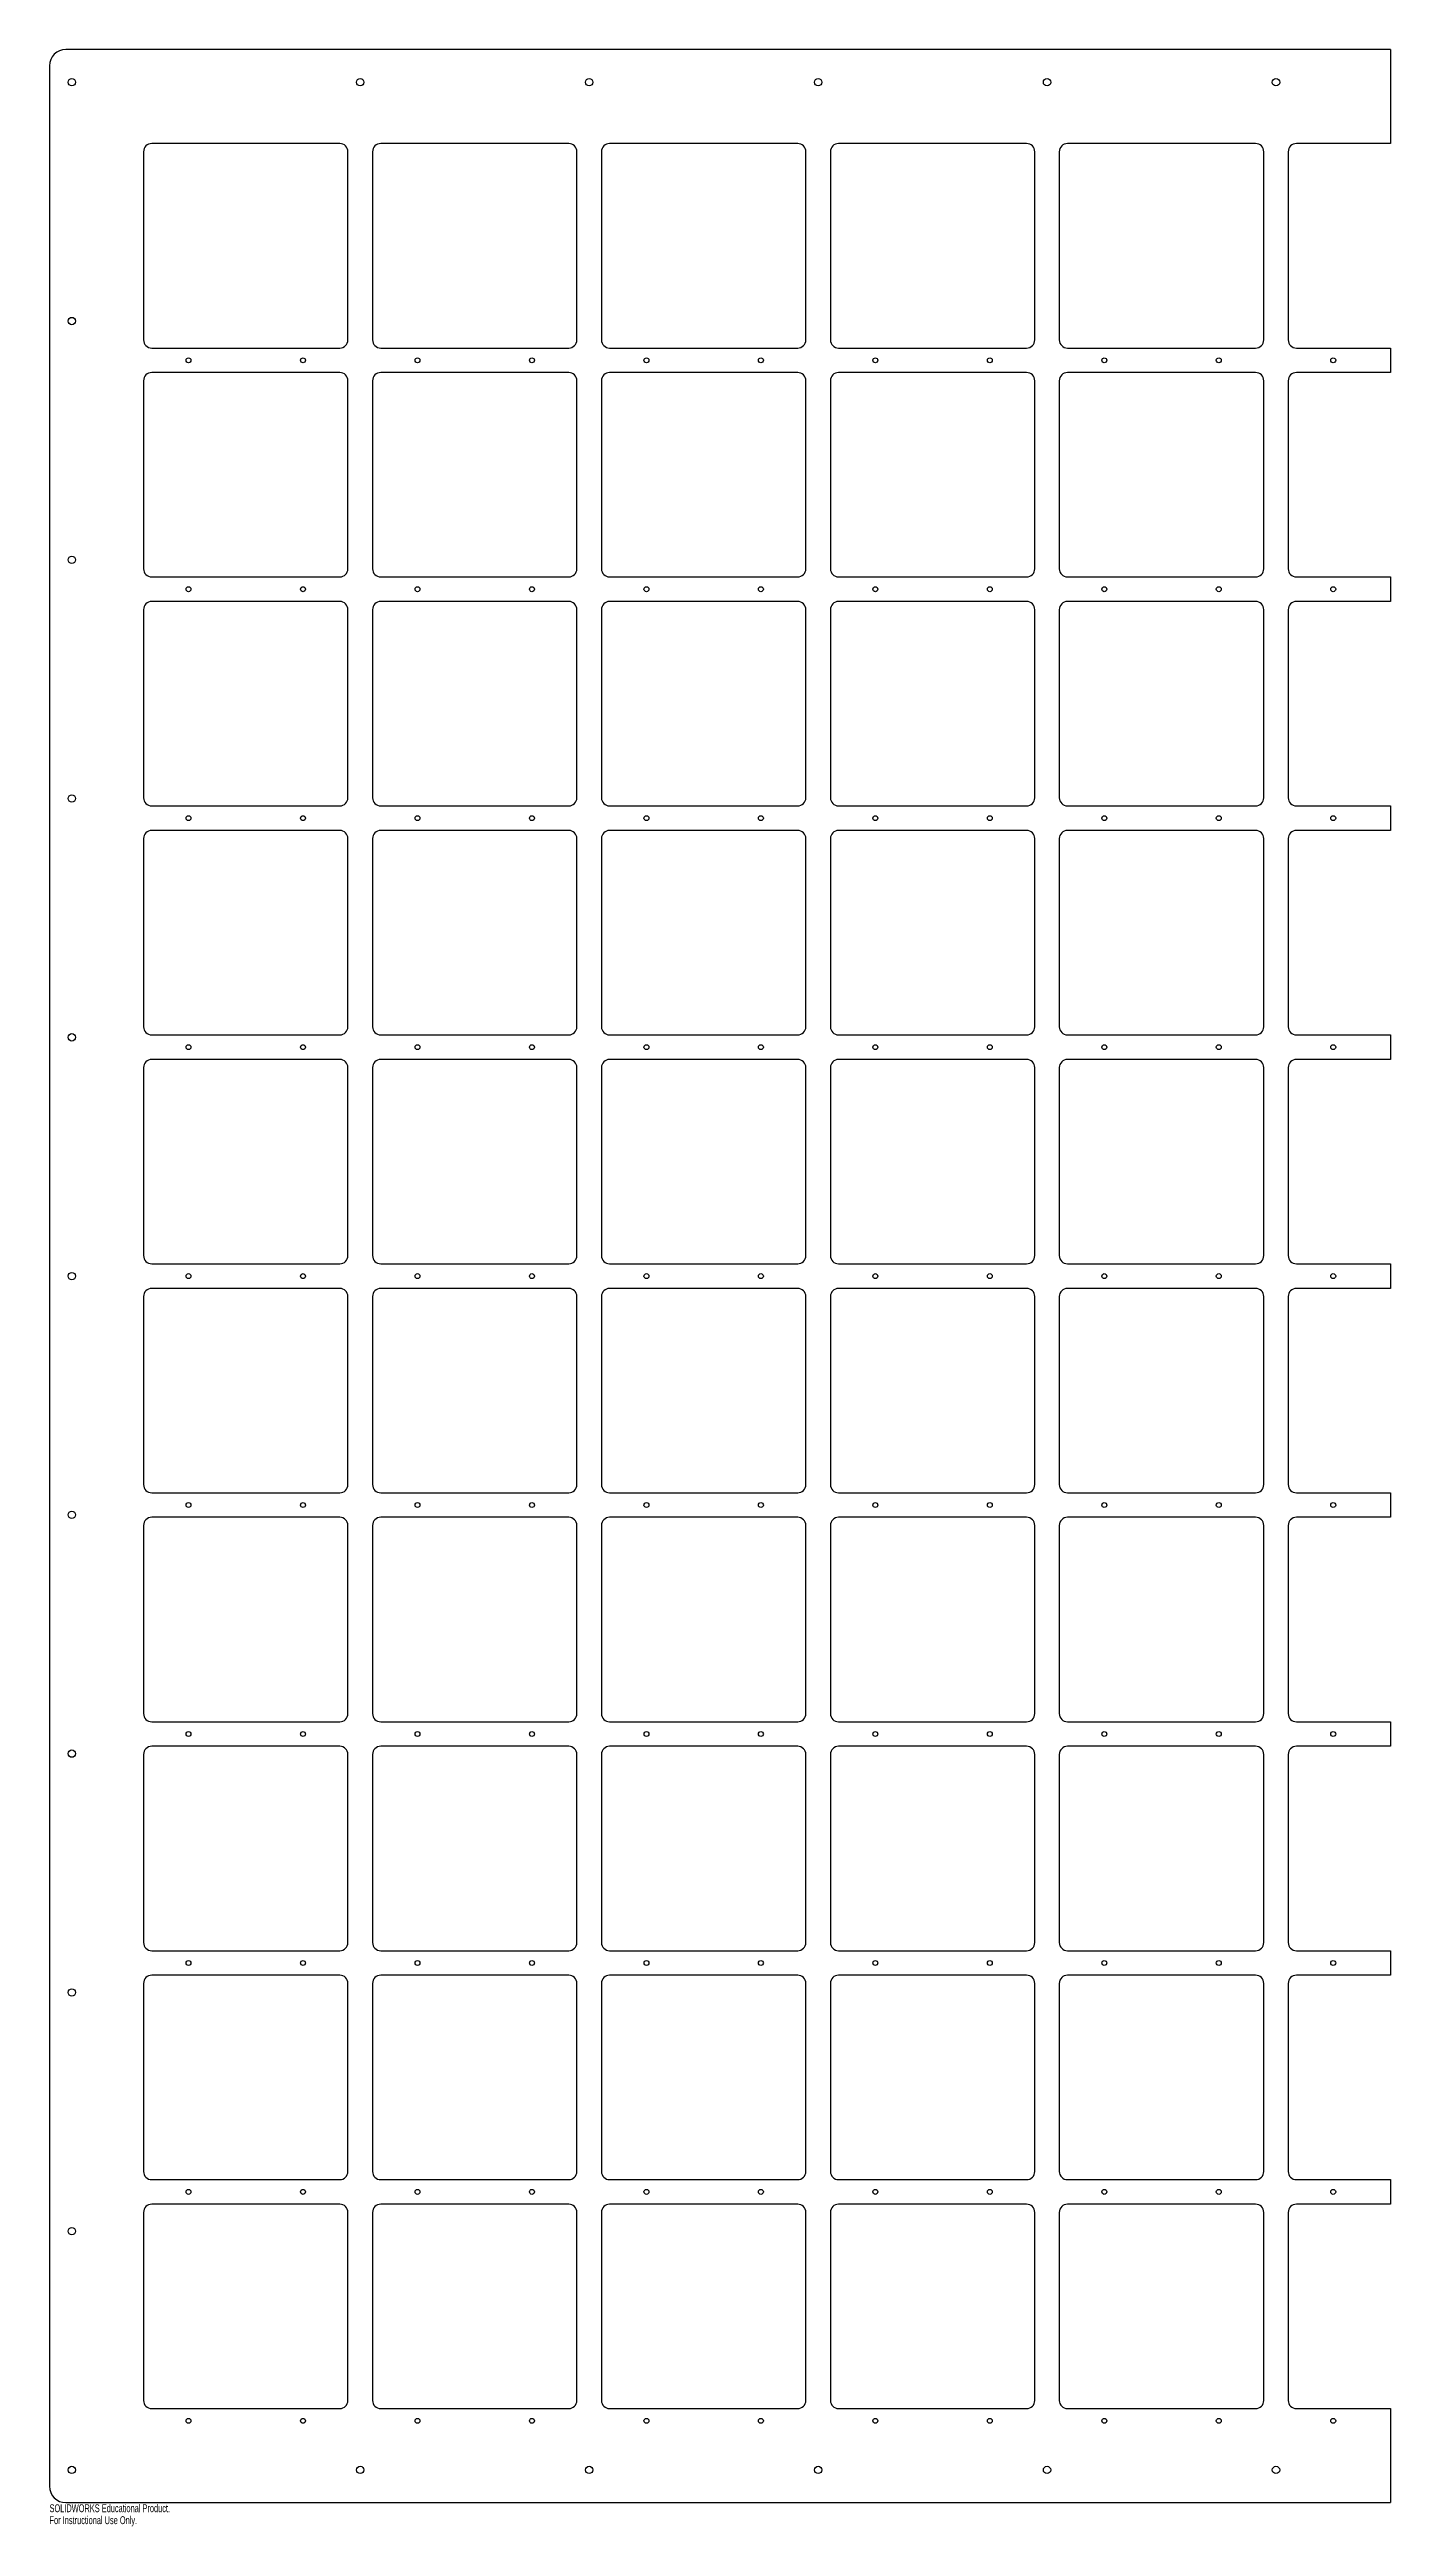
# Model space of a CAD drawing. Header units: millimetres. Extents: x -750 to 70, y -765 to 750.
import ezdxf

# ---------------------------------------------------------------- set-up
doc = ezdxf.new("R2010")
doc.units = ezdxf.units.MM
doc.styles.add('SLDTEXTSTYLE0', font='TXT', dxfattribs={"width": 0.7})

msp = doc.modelspace()

# ---------------------------------------------------------------- linework, layer by layer
at = {"color": 7, "linetype": 'Continuous', "lineweight": 25}
for p, q in [((70, 750), (-740, 750)), ((70, 750), (70, 692.5)), ((-750, 740), (-750, -740)), ((-692.5, 687.5), (-692.5, 572.5)), ((-572.5, 692.5), (-687.5, 692.5)), ((-567.5, 572.5), (-567.5, 687.5)), ((-552.5, 687.5), (-552.5, 572.5)), ((-432.5, 692.5), (-547.5, 692.5)), ((-427.5, 572.5), (-427.5, 687.5)), ((-412.5, 687.5), (-412.5, 572.5)), ((-292.5, 692.5), (-407.5, 692.5)), ((-287.5, 572.5), (-287.5, 687.5)), ((-272.5, 687.5), (-272.5, 572.5)), ((-152.5, 692.5), (-267.5, 692.5)), ((-147.5, 572.5), (-147.5, 687.5)), ((-132.5, 687.5), (-132.5, 572.5)), ((-12.5, 692.5), (-127.5, 692.5)), ((-7.5, 572.5), (-7.5, 687.5)), ((7.5, 687.5), (7.5, 572.5)), ((70, 692.5), (12.5, 692.5)), ((-687.5, 567.5), (-572.5, 567.5)), ((-547.5, 567.5), (-432.5, 567.5)), ((-407.5, 567.5), (-292.5, 567.5)), ((-267.5, 567.5), (-152.5, 567.5)), ((-127.5, 567.5), (-12.5, 567.5)), ((12.5, 567.5), (70, 567.5)), ((70, 567.5), (70, 552.5)), ((-692.5, 547.5), (-692.5, 432.5)), ((-572.5, 552.5), (-687.5, 552.5)), ((-567.5, 432.5), (-567.5, 547.5)), ((-552.5, 547.5), (-552.5, 432.5)), ((-432.5, 552.5), (-547.5, 552.5)), ((-427.5, 432.5), (-427.5, 547.5)), ((-412.5, 547.5), (-412.5, 432.5)), ((-292.5, 552.5), (-407.5, 552.5)), ((-287.5, 432.5), (-287.5, 547.5)), ((-272.5, 547.5), (-272.5, 432.5)), ((-152.5, 552.5), (-267.5, 552.5)), ((-147.5, 432.5), (-147.5, 547.5)), ((-132.5, 547.5), (-132.5, 432.5)), ((-12.5, 552.5), (-127.5, 552.5)), ((-7.5, 432.5), (-7.5, 547.5)), ((7.5, 547.5), (7.5, 432.5)), ((70, 552.5), (12.5, 552.5)), ((-687.5, 427.5), (-572.5, 427.5)), ((-547.5, 427.5), (-432.5, 427.5)), ((-407.5, 427.5), (-292.5, 427.5)), ((-267.5, 427.5), (-152.5, 427.5)), ((-127.5, 427.5), (-12.5, 427.5)), ((12.5, 427.5), (70, 427.5)), ((70, 427.5), (70, 412.5)), ((-572.5, 412.5), (-687.5, 412.5)), ((-432.5, 412.5), (-547.5, 412.5)), ((-292.5, 412.5), (-407.5, 412.5)), ((-152.5, 412.5), (-267.5, 412.5)), ((-12.5, 412.5), (-127.5, 412.5)), ((70, 412.5), (12.5, 412.5)), ((-692.5, 407.5), (-692.5, 292.5)), ((-567.5, 292.5), (-567.5, 407.5)), ((-552.5, 407.5), (-552.5, 292.5)), ((-427.5, 292.5), (-427.5, 407.5)), ((-412.5, 407.5), (-412.5, 292.5)), ((-287.5, 292.5), (-287.5, 407.5)), ((-272.5, 407.5), (-272.5, 292.5)), ((-147.5, 292.5), (-147.5, 407.5)), ((-132.5, 407.5), (-132.5, 292.5)), ((-7.5, 292.5), (-7.5, 407.5)), ((7.5, 407.5), (7.5, 292.5)), ((-687.5, 287.5), (-572.5, 287.5)), ((-547.5, 287.5), (-432.5, 287.5)), ((-407.5, 287.5), (-292.5, 287.5)), ((-267.5, 287.5), (-152.5, 287.5)), ((-127.5, 287.5), (-12.5, 287.5)), ((12.5, 287.5), (70, 287.5)), ((70, 287.5), (70, 272.5)), ((-692.5, 267.5), (-692.5, 152.5)), ((-572.5, 272.5), (-687.5, 272.5)), ((-567.5, 152.5), (-567.5, 267.5)), ((-552.5, 267.5), (-552.5, 152.5)), ((-432.5, 272.5), (-547.5, 272.5)), ((-427.5, 152.5), (-427.5, 267.5)), ((-412.5, 267.5), (-412.5, 152.5)), ((-292.5, 272.5), (-407.5, 272.5)), ((-287.5, 152.5), (-287.5, 267.5)), ((-272.5, 267.5), (-272.5, 152.5)), ((-152.5, 272.5), (-267.5, 272.5)), ((-147.5, 152.5), (-147.5, 267.5)), ((-132.5, 267.5), (-132.5, 152.5)), ((-12.5, 272.5), (-127.5, 272.5)), ((-7.5, 152.5), (-7.5, 267.5)), ((7.5, 267.5), (7.5, 152.5)), ((70, 272.5), (12.5, 272.5)), ((-687.5, 147.5), (-572.5, 147.5)), ((-547.5, 147.5), (-432.5, 147.5)), ((-407.5, 147.5), (-292.5, 147.5)), ((-267.5, 147.5), (-152.5, 147.5)), ((-127.5, 147.5), (-12.5, 147.5)), ((12.5, 147.5), (70, 147.5)), ((70, 147.5), (70, 132.5)), ((-692.5, 127.5), (-692.5, 12.5)), ((-572.5, 132.5), (-687.5, 132.5)), ((-567.5, 12.5), (-567.5, 127.5)), ((-552.5, 127.5), (-552.5, 12.5)), ((-432.5, 132.5), (-547.5, 132.5)), ((-427.5, 12.5), (-427.5, 127.5)), ((-412.5, 127.5), (-412.5, 12.5)), ((-292.5, 132.5), (-407.5, 132.5)), ((-287.5, 12.5), (-287.5, 127.5)), ((-272.5, 127.5), (-272.5, 12.5)), ((-152.5, 132.5), (-267.5, 132.5)), ((-147.5, 12.5), (-147.5, 127.5)), ((-132.5, 127.5), (-132.5, 12.5)), ((-12.5, 132.5), (-127.5, 132.5)), ((-7.5, 12.5), (-7.5, 127.5)), ((7.5, 127.5), (7.5, 12.5)), ((70, 132.5), (12.5, 132.5)), ((-687.5, 7.5), (-572.5, 7.5)), ((-547.5, 7.5), (-432.5, 7.5)), ((-407.5, 7.5), (-292.5, 7.5)), ((-267.5, 7.5), (-152.5, 7.5)), ((-127.5, 7.5), (-12.5, 7.5)), ((12.5, 7.5), (70, 7.5)), ((70, 7.5), (70, -7.5)), ((-692.5, -12.5), (-692.5, -127.5)), ((-572.5, -7.5), (-687.5, -7.5)), ((-567.5, -127.5), (-567.5, -12.5)), ((-552.5, -12.5), (-552.5, -127.5)), ((-432.5, -7.5), (-547.5, -7.5)), ((-427.5, -127.5), (-427.5, -12.5)), ((-412.5, -12.5), (-412.5, -127.5)), ((-292.5, -7.5), (-407.5, -7.5)), ((-287.5, -127.5), (-287.5, -12.5)), ((-272.5, -12.5), (-272.5, -127.5)), ((-152.5, -7.5), (-267.5, -7.5)), ((-147.5, -127.5), (-147.5, -12.5)), ((-132.5, -12.5), (-132.5, -127.5)), ((-12.5, -7.5), (-127.5, -7.5)), ((-7.5, -127.5), (-7.5, -12.5)), ((7.5, -12.5), (7.5, -127.5)), ((70, -7.5), (12.5, -7.5)), ((-687.5, -132.5), (-572.5, -132.5)), ((-547.5, -132.5), (-432.5, -132.5)), ((-407.5, -132.5), (-292.5, -132.5)), ((-267.5, -132.5), (-152.5, -132.5)), ((-127.5, -132.5), (-12.5, -132.5)), ((12.5, -132.5), (70, -132.5)), ((70, -132.5), (70, -147.5)), ((-572.5, -147.5), (-687.5, -147.5)), ((-432.5, -147.5), (-547.5, -147.5)), ((-292.5, -147.5), (-407.5, -147.5)), ((-152.5, -147.5), (-267.5, -147.5)), ((-12.5, -147.5), (-127.5, -147.5)), ((70, -147.5), (12.5, -147.5)), ((-692.5, -152.5), (-692.5, -267.5)), ((-567.5, -267.5), (-567.5, -152.5)), ((-552.5, -152.5), (-552.5, -267.5)), ((-427.5, -267.5), (-427.5, -152.5)), ((-412.5, -152.5), (-412.5, -267.5)), ((-287.5, -267.5), (-287.5, -152.5)), ((-272.5, -152.5), (-272.5, -267.5)), ((-147.5, -267.5), (-147.5, -152.5)), ((-132.5, -152.5), (-132.5, -267.5)), ((-7.5, -267.5), (-7.5, -152.5)), ((7.5, -152.5), (7.5, -267.5)), ((-687.5, -272.5), (-572.5, -272.5)), ((-547.5, -272.5), (-432.5, -272.5)), ((-407.5, -272.5), (-292.5, -272.5)), ((-267.5, -272.5), (-152.5, -272.5)), ((-127.5, -272.5), (-12.5, -272.5)), ((12.5, -272.5), (70, -272.5)), ((70, -272.5), (70, -287.5)), ((-572.5, -287.5), (-687.5, -287.5)), ((-432.5, -287.5), (-547.5, -287.5)), ((-292.5, -287.5), (-407.5, -287.5)), ((-152.5, -287.5), (-267.5, -287.5)), ((-12.5, -287.5), (-127.5, -287.5)), ((70, -287.5), (12.5, -287.5)), ((-692.5, -292.5), (-692.5, -407.5)), ((-567.5, -407.5), (-567.5, -292.5)), ((-552.5, -292.5), (-552.5, -407.5)), ((-427.5, -407.5), (-427.5, -292.5)), ((-412.5, -292.5), (-412.5, -407.5)), ((-287.5, -407.5), (-287.5, -292.5)), ((-272.5, -292.5), (-272.5, -407.5)), ((-147.5, -407.5), (-147.5, -292.5)), ((-132.5, -292.5), (-132.5, -407.5)), ((-7.5, -407.5), (-7.5, -292.5)), ((7.5, -292.5), (7.5, -407.5)), ((-687.5, -412.5), (-572.5, -412.5)), ((-547.5, -412.5), (-432.5, -412.5)), ((-407.5, -412.5), (-292.5, -412.5)), ((-267.5, -412.5), (-152.5, -412.5)), ((-127.5, -412.5), (-12.5, -412.5)), ((12.5, -412.5), (70, -412.5)), ((70, -412.5), (70, -427.5)), ((-692.5, -432.5), (-692.5, -547.5)), ((-572.5, -427.5), (-687.5, -427.5)), ((-567.5, -547.5), (-567.5, -432.5)), ((-552.5, -432.5), (-552.5, -547.5)), ((-432.5, -427.5), (-547.5, -427.5)), ((-427.5, -547.5), (-427.5, -432.5)), ((-412.5, -432.5), (-412.5, -547.5)), ((-292.5, -427.5), (-407.5, -427.5)), ((-287.5, -547.5), (-287.5, -432.5)), ((-272.5, -432.5), (-272.5, -547.5)), ((-152.5, -427.5), (-267.5, -427.5)), ((-147.5, -547.5), (-147.5, -432.5)), ((-132.5, -432.5), (-132.5, -547.5)), ((-12.5, -427.5), (-127.5, -427.5)), ((-7.5, -547.5), (-7.5, -432.5)), ((7.5, -432.5), (7.5, -547.5)), ((70, -427.5), (12.5, -427.5)), ((-687.5, -552.5), (-572.5, -552.5)), ((-547.5, -552.5), (-432.5, -552.5)), ((-407.5, -552.5), (-292.5, -552.5)), ((-267.5, -552.5), (-152.5, -552.5)), ((-127.5, -552.5), (-12.5, -552.5)), ((12.5, -552.5), (70, -552.5)), ((70, -552.5), (70, -567.5)), ((-692.5, -572.5), (-692.5, -687.5)), ((-572.5, -567.5), (-687.5, -567.5)), ((-567.5, -687.5), (-567.5, -572.5)), ((-552.5, -572.5), (-552.5, -687.5)), ((-432.5, -567.5), (-547.5, -567.5)), ((-427.5, -687.5), (-427.5, -572.5)), ((-412.5, -572.5), (-412.5, -687.5)), ((-292.5, -567.5), (-407.5, -567.5)), ((-287.5, -687.5), (-287.5, -572.5)), ((-272.5, -572.5), (-272.5, -687.5)), ((-152.5, -567.5), (-267.5, -567.5)), ((-147.5, -687.5), (-147.5, -572.5)), ((-132.5, -572.5), (-132.5, -687.5)), ((-12.5, -567.5), (-127.5, -567.5)), ((-7.5, -687.5), (-7.5, -572.5)), ((7.5, -572.5), (7.5, -687.5)), ((70, -567.5), (12.5, -567.5)), ((-687.5, -692.5), (-572.5, -692.5)), ((-547.5, -692.5), (-432.5, -692.5)), ((-407.5, -692.5), (-292.5, -692.5)), ((-267.5, -692.5), (-152.5, -692.5)), ((-127.5, -692.5), (-12.5, -692.5)), ((12.5, -692.5), (70, -692.5)), ((70, -692.5), (70, -750)), ((-740, -750), (70, -750))]:
    msp.add_line(p, q, dxfattribs=at)
for centre, radius in [((-736.4, 730), 2.25), ((-560, 730), 2.25), ((-420, 730), 2.25), ((-280, 730), 2.25), ((-140, 730), 2.25), ((0, 730), 2.25), ((-736.4, 584), 2.25), ((-665, 560), 1.5), ((-595, 560), 1.5), ((-525, 560), 1.5), ((-455, 560), 1.5), ((-385, 560), 1.5), ((-315, 560), 1.5), ((-245, 560), 1.5), ((-175, 560), 1.5), ((-105, 560), 1.5), ((-35, 560), 1.5), ((35, 560), 1.5), ((-736.4, 438), 2.25), ((-665, 420), 1.5), ((-595, 420), 1.5), ((-525, 420), 1.5), ((-455, 420), 1.5), ((-385, 420), 1.5), ((-315, 420), 1.5), ((-245, 420), 1.5), ((-175, 420), 1.5), ((-105, 420), 1.5), ((-35, 420), 1.5), ((35, 420), 1.5), ((-736.4, 292), 2.25), ((-665, 280), 1.5), ((-595, 280), 1.5), ((-525, 280), 1.5), ((-455, 280), 1.5), ((-385, 280), 1.5), ((-315, 280), 1.5), ((-245, 280), 1.5), ((-175, 280), 1.5), ((-105, 280), 1.5), ((-35, 280), 1.5), ((35, 280), 1.5), ((-736.4, 146), 2.25), ((-665, 140), 1.5), ((-595, 140), 1.5), ((-525, 140), 1.5), ((-455, 140), 1.5), ((-385, 140), 1.5), ((-315, 140), 1.5), ((-245, 140), 1.5), ((-175, 140), 1.5), ((-105, 140), 1.5), ((-35, 140), 1.5), ((35, 140), 1.5), ((-736.4, 0), 2.25), ((-665, 0), 1.5), ((-595, 0), 1.5), ((-525, 0), 1.5), ((-455, 0), 1.5), ((-385, 0), 1.5), ((-315, 0), 1.5), ((-245, 0), 1.5), ((-175, 0), 1.5), ((-105, 0), 1.5), ((-35, 0), 1.5), ((35, 0), 1.5), ((-736.4, -146), 2.25), ((-665, -140), 1.5), ((-595, -140), 1.5), ((-525, -140), 1.5), ((-455, -140), 1.5), ((-385, -140), 1.5), ((-315, -140), 1.5), ((-245, -140), 1.5), ((-175, -140), 1.5), ((-105, -140), 1.5), ((-35, -140), 1.5), ((35, -140), 1.5), ((-665, -280), 1.5), ((-595, -280), 1.5), ((-525, -280), 1.5), ((-455, -280), 1.5), ((-385, -280), 1.5), ((-315, -280), 1.5), ((-245, -280), 1.5), ((-175, -280), 1.5), ((-105, -280), 1.5), ((-35, -280), 1.5), ((35, -280), 1.5), ((-736.4, -292), 2.25), ((-665, -420), 1.5), ((-595, -420), 1.5), ((-525, -420), 1.5), ((-455, -420), 1.5), ((-385, -420), 1.5), ((-315, -420), 1.5), ((-245, -420), 1.5), ((-175, -420), 1.5), ((-105, -420), 1.5), ((-35, -420), 1.5), ((35, -420), 1.5), ((-736.4, -438), 2.25), ((-665, -560), 1.5), ((-595, -560), 1.5), ((-525, -560), 1.5), ((-455, -560), 1.5), ((-385, -560), 1.5), ((-315, -560), 1.5), ((-245, -560), 1.5), ((-175, -560), 1.5), ((-105, -560), 1.5), ((-35, -560), 1.5), ((35, -560), 1.5), ((-736.4, -584), 2.25), ((-665, -700), 1.5), ((-595, -700), 1.5), ((-525, -700), 1.5), ((-455, -700), 1.5), ((-385, -700), 1.5), ((-315, -700), 1.5), ((-245, -700), 1.5), ((-175, -700), 1.5), ((-105, -700), 1.5), ((-35, -700), 1.5), ((35, -700), 1.5), ((-736.4, -730), 2.25), ((-560, -730), 2.25), ((-420, -730), 2.25), ((-280, -730), 2.25), ((-140, -730), 2.25), ((0, -730), 2.25)]:
    msp.add_circle(centre, radius, dxfattribs=at)
for centre, radius, start, end in [((-740, 740), 10, 90, 180), ((-687.5, 687.5), 5, 90, 180), ((-572.5, 687.5), 5, 0, 90), ((-547.5, 687.5), 5, 90, 180), ((-432.5, 687.5), 5, 0, 90), ((-407.5, 687.5), 5, 90, 180), ((-292.5, 687.5), 5, 0, 90), ((-267.5, 687.5), 5, 90, 180), ((-152.5, 687.5), 5, 0, 90), ((-127.5, 687.5), 5, 90, 180), ((-12.5, 687.5), 5, 0, 90), ((12.5, 687.5), 5, 90, 180), ((-687.5, 572.5), 5, 180, 270), ((-572.5, 572.5), 5, 270, 0), ((-547.5, 572.5), 5, 180, 270), ((-432.5, 572.5), 5, 270, 0), ((-407.5, 572.5), 5, 180, 270), ((-292.5, 572.5), 5, 270, 0), ((-267.5, 572.5), 5, 180, 270), ((-152.5, 572.5), 5, 270, 0), ((-127.5, 572.5), 5, 180, 270), ((-12.5, 572.5), 5, 270, 0), ((12.5, 572.5), 5, 180, 270), ((-687.5, 547.5), 5, 90, 180), ((-572.5, 547.5), 5, 0, 90), ((-547.5, 547.5), 5, 90, 180), ((-432.5, 547.5), 5, 0, 90), ((-407.5, 547.5), 5, 90, 180), ((-292.5, 547.5), 5, 0, 90), ((-267.5, 547.5), 5, 90, 180), ((-152.5, 547.5), 5, 0, 90), ((-127.5, 547.5), 5, 90, 180), ((-12.5, 547.5), 5, 0, 90), ((12.5, 547.5), 5, 90, 180), ((-687.5, 432.5), 5, 180, 270), ((-572.5, 432.5), 5, 270, 0), ((-547.5, 432.5), 5, 180, 270), ((-432.5, 432.5), 5, 270, 0), ((-407.5, 432.5), 5, 180, 270), ((-292.5, 432.5), 5, 270, 0), ((-267.5, 432.5), 5, 180, 270), ((-152.5, 432.5), 5, 270, 0), ((-127.5, 432.5), 5, 180, 270), ((-12.5, 432.5), 5, 270, 0), ((12.5, 432.5), 5, 180, 270), ((-687.5, 407.5), 5, 90, 180), ((-572.5, 407.5), 5, 0, 90), ((-547.5, 407.5), 5, 90, 180), ((-432.5, 407.5), 5, 0, 90), ((-407.5, 407.5), 5, 90, 180), ((-292.5, 407.5), 5, 0, 90), ((-267.5, 407.5), 5, 90, 180), ((-152.5, 407.5), 5, 0, 90), ((-127.5, 407.5), 5, 90, 180), ((-12.5, 407.5), 5, 0, 90), ((12.5, 407.5), 5, 90, 180), ((-687.5, 292.5), 5, 180, 270), ((-572.5, 292.5), 5, 270, 0), ((-547.5, 292.5), 5, 180, 270), ((-432.5, 292.5), 5, 270, 0), ((-407.5, 292.5), 5, 180, 270), ((-292.5, 292.5), 5, 270, 0), ((-267.5, 292.5), 5, 180, 270), ((-152.5, 292.5), 5, 270, 0), ((-127.5, 292.5), 5, 180, 270), ((-12.5, 292.5), 5, 270, 0), ((12.5, 292.5), 5, 180, 270), ((-687.5, 267.5), 5, 90, 180), ((-572.5, 267.5), 5, 0, 90), ((-547.5, 267.5), 5, 90, 180), ((-432.5, 267.5), 5, 0, 90), ((-407.5, 267.5), 5, 90, 180), ((-292.5, 267.5), 5, 0, 90), ((-267.5, 267.5), 5, 90, 180), ((-152.5, 267.5), 5, 0, 90), ((-127.5, 267.5), 5, 90, 180), ((-12.5, 267.5), 5, 0, 90), ((12.5, 267.5), 5, 90, 180), ((-687.5, 152.5), 5, 180, 270), ((-572.5, 152.5), 5, 270, 0), ((-547.5, 152.5), 5, 180, 270), ((-432.5, 152.5), 5, 270, 0), ((-407.5, 152.5), 5, 180, 270), ((-292.5, 152.5), 5, 270, 0), ((-267.5, 152.5), 5, 180, 270), ((-152.5, 152.5), 5, 270, 0), ((-127.5, 152.5), 5, 180, 270), ((-12.5, 152.5), 5, 270, 0), ((12.5, 152.5), 5, 180, 270), ((-687.5, 127.5), 5, 90, 180), ((-572.5, 127.5), 5, 0, 90), ((-547.5, 127.5), 5, 90, 180), ((-432.5, 127.5), 5, 0, 90), ((-407.5, 127.5), 5, 90, 180), ((-292.5, 127.5), 5, 0, 90), ((-267.5, 127.5), 5, 90, 180), ((-152.5, 127.5), 5, 0, 90), ((-127.5, 127.5), 5, 90, 180), ((-12.5, 127.5), 5, 0, 90), ((12.5, 127.5), 5, 90, 180), ((-687.5, 12.5), 5, 180, 270), ((-572.5, 12.5), 5, 270, 0), ((-547.5, 12.5), 5, 180, 270), ((-432.5, 12.5), 5, 270, 0), ((-407.5, 12.5), 5, 180, 270), ((-292.5, 12.5), 5, 270, 0), ((-267.5, 12.5), 5, 180, 270), ((-152.5, 12.5), 5, 270, 0), ((-127.5, 12.5), 5, 180, 270), ((-12.5, 12.5), 5, 270, 0), ((12.5, 12.5), 5, 180, 270), ((-687.5, -12.5), 5, 90, 180), ((-572.5, -12.5), 5, 0, 90), ((-547.5, -12.5), 5, 90, 180), ((-432.5, -12.5), 5, 0, 90), ((-407.5, -12.5), 5, 90, 180), ((-292.5, -12.5), 5, 0, 90), ((-267.5, -12.5), 5, 90, 180), ((-152.5, -12.5), 5, 0, 90), ((-127.5, -12.5), 5, 90, 180), ((-12.5, -12.5), 5, 0, 90), ((12.5, -12.5), 5, 90, 180), ((-687.5, -127.5), 5, 180, 270), ((-572.5, -127.5), 5, 270, 0), ((-547.5, -127.5), 5, 180, 270), ((-432.5, -127.5), 5, 270, 0), ((-407.5, -127.5), 5, 180, 270), ((-292.5, -127.5), 5, 270, 0), ((-267.5, -127.5), 5, 180, 270), ((-152.5, -127.5), 5, 270, 0), ((-127.5, -127.5), 5, 180, 270), ((-12.5, -127.5), 5, 270, 0), ((12.5, -127.5), 5, 180, 270), ((-687.5, -152.5), 5, 90, 180), ((-572.5, -152.5), 5, 0, 90), ((-547.5, -152.5), 5, 90, 180), ((-432.5, -152.5), 5, 0, 90), ((-407.5, -152.5), 5, 90, 180), ((-292.5, -152.5), 5, 0, 90), ((-267.5, -152.5), 5, 90, 180), ((-152.5, -152.5), 5, 0, 90), ((-127.5, -152.5), 5, 90, 180), ((-12.5, -152.5), 5, 0, 90), ((12.5, -152.5), 5, 90, 180), ((-687.5, -267.5), 5, 180, 270), ((-572.5, -267.5), 5, 270, 0), ((-547.5, -267.5), 5, 180, 270), ((-432.5, -267.5), 5, 270, 0), ((-407.5, -267.5), 5, 180, 270), ((-292.5, -267.5), 5, 270, 0), ((-267.5, -267.5), 5, 180, 270), ((-152.5, -267.5), 5, 270, 0), ((-127.5, -267.5), 5, 180, 270), ((-12.5, -267.5), 5, 270, 0), ((12.5, -267.5), 5, 180, 270), ((-687.5, -292.5), 5, 90, 180), ((-572.5, -292.5), 5, 0, 90), ((-547.5, -292.5), 5, 90, 180), ((-432.5, -292.5), 5, 0, 90), ((-407.5, -292.5), 5, 90, 180), ((-292.5, -292.5), 5, 0, 90), ((-267.5, -292.5), 5, 90, 180), ((-152.5, -292.5), 5, 0, 90), ((-127.5, -292.5), 5, 90, 180), ((-12.5, -292.5), 5, 0, 90), ((12.5, -292.5), 5, 90, 180), ((-687.5, -407.5), 5, 180, 270), ((-572.5, -407.5), 5, 270, 0), ((-547.5, -407.5), 5, 180, 270), ((-432.5, -407.5), 5, 270, 0), ((-407.5, -407.5), 5, 180, 270), ((-292.5, -407.5), 5, 270, 0), ((-267.5, -407.5), 5, 180, 270), ((-152.5, -407.5), 5, 270, 0), ((-127.5, -407.5), 5, 180, 270), ((-12.5, -407.5), 5, 270, 0), ((12.5, -407.5), 5, 180, 270), ((-687.5, -432.5), 5, 90, 180), ((-572.5, -432.5), 5, 0, 90), ((-547.5, -432.5), 5, 90, 180), ((-432.5, -432.5), 5, 0, 90), ((-407.5, -432.5), 5, 90, 180), ((-292.5, -432.5), 5, 0, 90), ((-267.5, -432.5), 5, 90, 180), ((-152.5, -432.5), 5, 0, 90), ((-127.5, -432.5), 5, 90, 180), ((-12.5, -432.5), 5, 0, 90), ((12.5, -432.5), 5, 90, 180), ((-687.5, -547.5), 5, 180, 270), ((-572.5, -547.5), 5, 270, 0), ((-547.5, -547.5), 5, 180, 270), ((-432.5, -547.5), 5, 270, 0), ((-407.5, -547.5), 5, 180, 270), ((-292.5, -547.5), 5, 270, 0), ((-267.5, -547.5), 5, 180, 270), ((-152.5, -547.5), 5, 270, 0), ((-127.5, -547.5), 5, 180, 270), ((-12.5, -547.5), 5, 270, 0), ((12.5, -547.5), 5, 180, 270), ((-687.5, -572.5), 5, 90, 180), ((-572.5, -572.5), 5, 0, 90), ((-547.5, -572.5), 5, 90, 180), ((-432.5, -572.5), 5, 0, 90), ((-407.5, -572.5), 5, 90, 180), ((-292.5, -572.5), 5, 0, 90), ((-267.5, -572.5), 5, 90, 180), ((-152.5, -572.5), 5, 0, 90), ((-127.5, -572.5), 5, 90, 180), ((-12.5, -572.5), 5, 0, 90), ((12.5, -572.5), 5, 90, 180), ((-687.5, -687.5), 5, 180, 270), ((-572.5, -687.5), 5, 270, 0), ((-547.5, -687.5), 5, 180, 270), ((-432.5, -687.5), 5, 270, 0), ((-407.5, -687.5), 5, 180, 270), ((-292.5, -687.5), 5, 270, 0), ((-267.5, -687.5), 5, 180, 270), ((-152.5, -687.5), 5, 270, 0), ((-127.5, -687.5), 5, 180, 270), ((-12.5, -687.5), 5, 270, 0), ((12.5, -687.5), 5, 180, 270), ((-740, -740), 10, 180, 270)]:
    msp.add_arc(centre, radius, start, end, dxfattribs=at)

# ---------------------------------------------------------------- texts
at = {"color": 7, "linetype": 'Continuous', "char_height": 4.834, "attachment_point": 1, "style": 'SLDTEXTSTYLE0'}
for s, insert in [('SOLIDWORKS Educational Product.', (-750, -751)), ('For Instructional Use Only.', (-750, -758.3))]:
    msp.add_mtext(s, dxfattribs=dict(at, insert=insert))

doc.saveas('drawing.dxf')
